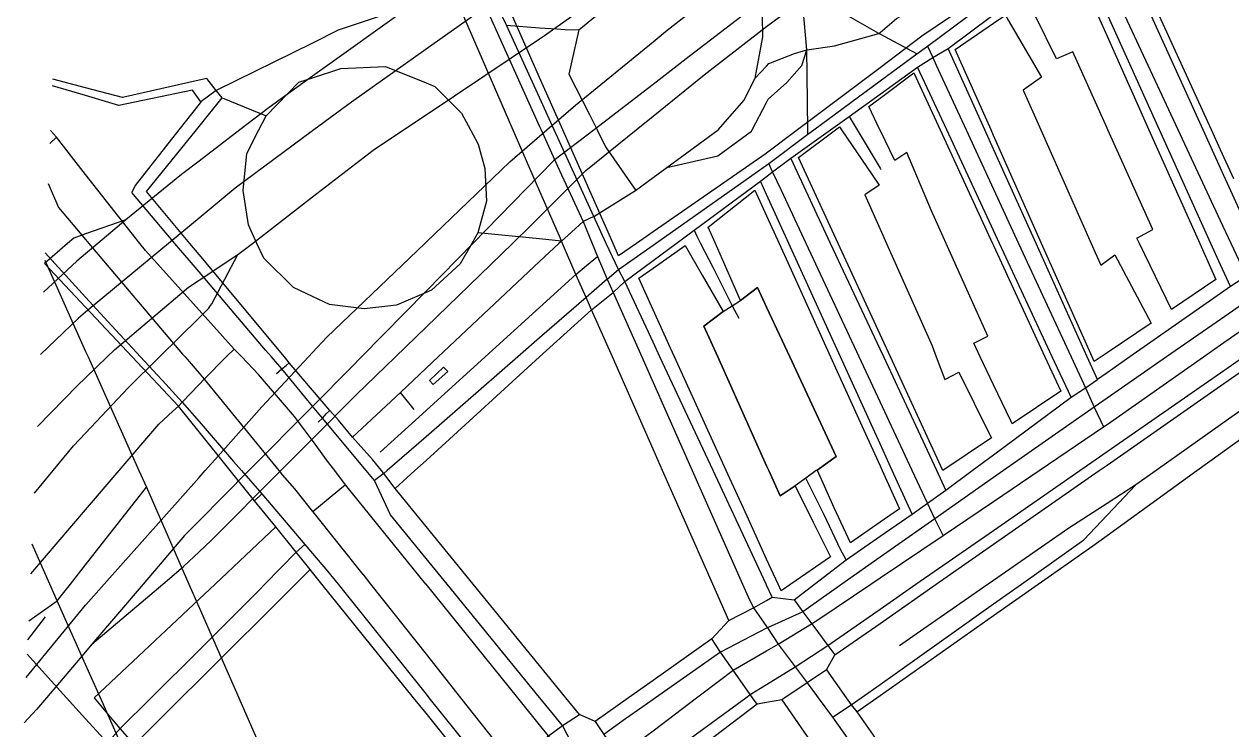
# Model space of a CAD drawing. Header units: millimetres. Extents: x 1 to 1052, y 2 to 1015.
# Drawn here: x 13.8 to 333, y 351.5 to 537.9 of the extents above; entities that cross this region are included whole.
import ezdxf

# ---------------------------------------------------------------- set-up
doc = ezdxf.new("R2010")
doc.units = ezdxf.units.MM

msp = doc.modelspace()

# ---------------------------------------------------------------- linework, layer by layer
at = {"layer": 'buildings'}
for points in [[(333.516, 497.0443, 15.4694), (330, 504.733, 14.7022), (327.5914, 510, 14.1976), (313.8726, 540, 11.9165), (310.5411, 547.2853, 11.5841), (303.5702, 562.8864, 10.9466)], [(278.9785, 544.2519, 11.3715), (291.8317, 553.0069, 11.2362), (297.6536, 540, 11.682), (300, 534.758, 11.986), (311.0818, 510, 13.6546), (324.51, 480, 16.4761), (328.7762, 470.4689, 17.606), (317.0545, 462.5793, 17.8636), (308.5645, 480, 15.8272), (307.8961, 481.3715, 15.6971), (312.0591, 483.6348, 15.6928), (300.2094, 510, 13.2969), (300, 510.466, 13.2655), (290.9526, 530.5963, 12.0409), (286.5923, 528.725, 12.0435), (281.0635, 540, 11.4853), (278.9785, 544.2519, 11.3715)], [(259.8594, 531.2432, 11.4953), (270, 538.1495, 11.4144), (272.7171, 540, 11.3863), (273.062, 540.2349, 11.3864), (273.2004, 540, 11.3921), (282.6828, 523.8989, 12.1658), (277.8442, 520.5068, 12.1845), (282.5071, 510, 12.731), (295.821, 480, 15.3002), (298.3799, 474.2342, 15.9418), (300, 475.4387, 15.8997), (302.0331, 476.9502, 15.8447), (311.6492, 458.8947, 17.9696), (300, 451.0682, 18.1495), (298.41, 450, 18.1808), (296.6067, 448.7885, 18.2638), (296.0667, 450, 18.0815), (282.6967, 480, 14.7397), (270, 508.4894, 12.4252), (269.3268, 510, 12.3157), (259.8594, 531.2432, 11.4953)], [(236.999, 516.1208, 11.4714), (240, 518.3497, 11.4729), (248.9657, 525.0087, 11.4892), (255.8882, 510, 12.0066), (269.7253, 480, 14.1878), (270, 479.4044, 14.2526), (283.5624, 450, 17.5518), (287.7456, 440.9304, 18.9036), (274.9433, 432.3601, 19.4189), (274.5503, 433.1814, 19.2968), (270, 442.6841, 17.8947), (266.4969, 450, 16.8346), (264.7505, 453.6471, 16.4291), (268.493, 455.4712, 16.4105), (257.482, 480, 13.7589), (253.6073, 488.6316, 13.1429), (247.0526, 504.0366, 12.1194), (243.8797, 501.9256, 12.148), (240, 509.9296, 11.6446), (239.9659, 510, 11.6405), (236.999, 516.1208, 11.4714)], [(218.4822, 502.7116, 11.5763), (228.2537, 510, 11.4344), (229.2657, 510.7549, 11.4398), (229.7807, 510, 11.4613), (237.9134, 498.0791, 12.1943), (239.7788, 495.379, 12.3697), (235.9642, 492.7918, 12.4105), (240, 483.7373, 12.9588), (241.6658, 480, 13.2047), (253.739, 452.9134, 16.054), (254.8428, 450, 16.3599), (257.0961, 444.0531, 17.1914), (260.8154, 445.9996, 17.102), (269.0129, 429.4279, 19.5153), (269.4159, 428.6155, 19.6342), (256.5594, 420.0102, 20.159), (242.7516, 450, 15.8675), (240, 455.9763, 15.2357), (228.9391, 480, 12.8419), (218.4822, 502.7116, 11.5763)], [(194.5719, 484.2809, 11.8246), (206.9256, 494.0299, 11.7039), (210, 487.2638, 12.0283), (213.3006, 480, 12.4115), (216.0369, 473.9778, 12.9554), (226.9311, 450, 15.246), (236.6027, 428.713, 18.1907), (240, 421.2351, 19.2949), (240.5611, 420, 19.471), (245.1447, 409.9108, 21.0906), (240, 406.3513, 21.3225), (232.1615, 400.9281, 21.4109), (227.8579, 410.1858, 19.916), (223.426, 420, 18.446), (223.3568, 420.1533, 18.4248), (228.3832, 423.6865, 18.3223), (216.1312, 450, 14.8251), (210, 463.1681, 13.5917), (207.5986, 468.3256, 13.1298), (203.1232, 464.9454, 13.2353), (198.3535, 475.738, 12.3459), (196.4669, 480, 12.0127), (194.5719, 484.2809, 11.8246)], [(176.2035, 470.7812, 12.0359), (180, 473.4644, 12.0071), (188.4809, 479.4587, 11.8644), (193.0131, 471.5833, 12.4789), (198.5336, 462.0003, 13.288), (193.432, 458.1714, 13.3625), (197.0985, 450, 14.0469), (210, 421.2474, 17.5084), (210.5597, 420, 17.669), (213.5577, 413.3186, 18.5514), (217.5695, 415.9343, 18.5391), (222.3414, 406.366, 19.9586), (226.8608, 397.2388, 21.4142), (216.3888, 390, 21.2742), (213.8287, 388.2303, 21.1625), (213.0216, 390, 20.9469), (210, 396.626, 19.9866), (204.836, 407.9499, 18.4042), (199.3451, 420, 16.8802), (185.6748, 450, 13.5695), (184.5954, 452.3686, 13.3837), (180, 462.4514, 12.6291), (176.2035, 470.7812, 12.0359)], [(120.8781, 443.8253, 11.0071), (124.649, 447.2923, 11.0243), (125.7087, 446.1522, 11.1227), (121.8881, 442.721, 11.1015), (120.8781, 443.8253, 11.0071)]]:
    msp.add_polyline3d(points, dxfattribs=at)
at = {"layer": 'highways'}
for points in [[(70.2499, 477.0295, 9.6455), (74.1006, 480, 9.5784), (90, 492.2652, 9.4895), (105.9963, 504.605, 9.8014), (114.0611, 510, 9.9244), (120, 513.9728, 10.1241), (150, 534.0412, 10.9871), (151.2909, 534.9048, 10.9994), (158.514, 540, 11.0489), (180, 555.1565, 11.4952), (194.3593, 565.2857, 11.6973), (200.9984, 570, 11.7481), (210, 576.392, 12.024), (236.5046, 595.2127, 12.4441), (240, 597.6992, 12.4466), (243.2345, 600, 12.4171), (270, 619.0396, 12.828), (277.7151, 624.5277, 12.7879)], [(132.3978, 540, 11.1078), (120, 531.252, 10.7767), (100.2676, 517.3285, 10.1426), (90.3639, 510, 9.7259), (90, 509.7307, 9.7193), (69.5095, 494.5682, 10.0004), (60, 486.6801, 9.9945), (51.9467, 480, 10.1805), (30, 461.7953, 10.7002), (28.1297, 460.2439, 10.7698), (18.1026, 450.6133, 11.0224)], [(112.1396, 540, 11.1342), (94.6044, 527.4508, 10.5951), (90, 524.1451, 10.4243), (78.5236, 515.9057, 10.3958), (70.8069, 510, 10.3298), (60, 501.7293, 10.4314), (55.3402, 498.1631, 10.5946), (40.6339, 486.1923, 10.9605)], [(22.2943, 508.0118, 13.1031), (20.5909, 506.3769, 13.1611)], [(40.6339, 486.1923, 10.9605), (33.2818, 480, 11.0613), (30, 477.2359, 11.1378), (27.7136, 475.3101, 11.2474), (18.8407, 467.1555, 11.5867)], [(40.6339, 486.1923, 10.9605), (30, 482.4907, 11.3298), (26.8538, 481.3956, 11.5171), (25.2504, 480, 11.5735), (19.1781, 474.7149, 11.8387)], [(16.4719, 414.0677, 10.5236), (21.3909, 420, 10.4991), (26.8018, 426.5255, 10.4886), (30, 429.903, 10.4299), (41.2794, 441.8151, 10.2268), (49.5543, 450, 9.9659), (60, 460.3321, 9.7689), (61.9388, 462.2498, 9.7541), (62.2375, 462.5262, 9.7515), (62.5586, 462.8764, 9.7488), (62.8831, 463.3012, 9.7459), (63.3693, 464.0366, 9.7415), (70.2499, 477.0295, 9.6455)], [(17.255, 431.6171, 10.7215), (27.8938, 442.4403, 10.4762), (30, 444.4751, 10.3834), (35.7189, 450, 10.2489), (37.6313, 451.8476, 10.2496), (57.2137, 468.4703, 9.8848), (60, 470.2997, 9.7849), (70.2499, 477.0295, 9.6455)], [(61.3697, 444.1433, 9.8927), (67.1797, 450, 9.7182), (69.2719, 452.109, 9.7044)], [(49.3467, 432.2957, 10.2698), (53.0718, 435.6531, 10.1748), (54.5201, 437.0506, 10.1311), (55.5701, 438.0465, 10.098), (60, 442.7034, 9.931), (61.3697, 444.1433, 9.8927)], [(15.5182, 392.6957, 10.5037), (30, 409.6483, 10.654), (38.843, 420, 10.469), (49.3467, 432.2957, 10.2698)]]:
    msp.add_polyline3d(points, dxfattribs=at)
at = {"layer": 'major_roads'}
for points in [[(134.809, 544.5468, 11.3557), (136.862, 540, 11.108), (150, 510.9031, 10.5148), (150.4078, 510, 10.5005), (154.7625, 500.3555, 10.6739), (155.2716, 499.2486, 10.697), (161.5103, 485.7548, 11.0317), (163.8881, 480, 11.196), (165.3147, 476.5473, 11.4032), (167.8979, 470.5754, 11.7777)], [(22.2943, 508.0118, 13.1031), (20.7453, 509.8374, 13.3111)], [(69.2719, 452.109, 9.7044), (60, 462.397, 9.7722), (45.8573, 478.0896, 10.4407), (44.3529, 480, 10.5389), (30, 498.2264, 12.0476), (22.2943, 508.0118, 13.1031)], [(20.1183, 495.7859, 12.701), (22.8556, 489.4623, 12.1945), (30, 481.0254, 11.263), (30.8683, 480, 11.1752), (55.6084, 450.7838, 9.8465), (56.2885, 450, 9.8282), (60, 445.722, 9.8571), (61.3697, 444.1433, 9.8927)], [(107.8565, 424.8352, 11.294), (120, 435.8548, 11.3156), (135.5878, 450, 11.3907), (150, 463.0784, 11.5013), (159.5678, 471.7608, 11.4535), (162.4422, 474.1527, 11.4321), (165.3147, 476.5473, 11.4032)], [(167.8979, 470.5754, 11.7777), (169.46, 467.0379, 12.0084), (177.0173, 450, 13.203), (180, 443.2754, 13.8204), (190.3238, 420, 16.241), (203.6304, 390, 19.9643), (205.1137, 386.656, 20.3626), (206.5486, 383.7227, 20.7304), (210, 378.7977, 21.4737), (210.2334, 378.4647, 21.5238), (213.0791, 374.1975, 22.1642)], [(256.6781, 402.8544, 22.7176), (270, 411.8637, 22.0248), (282.031, 420, 21.3325), (299.0642, 431.5192, 20.6503), (300, 432.1741, 20.6072), (325.4688, 450, 19.4974), (330, 453.1715, 19.4004), (341.5992, 461.2899, 19.1137)], [(161.0964, 336.1011, 18.581), (157.1724, 342.4166, 17.9215), (152.3532, 349.959, 17.1158), (150, 352.8689, 16.7573), (144.2331, 360, 16.0888), (120, 389.9657, 13.3987), (119.9723, 390, 13.3961), (98.7206, 416.279, 11.2889), (95.8772, 420, 10.9848), (93.9746, 422.4897, 10.8086), (90.7192, 426.964, 10.5035), (90, 427.9199, 10.4382), (85.2035, 434.2946, 10.189), (75.686, 445.3365, 9.8236), (71.2693, 450, 9.6987), (69.2719, 452.109, 9.7044)], [(61.3697, 444.1433, 9.8927), (81.0625, 420, 10.6614), (81.9945, 418.8574, 10.7232), (85.2415, 415.1519, 10.9317), (90, 409.2074, 11.2806), (90.0641, 409.1273, 11.2873), (103.2493, 392.5995, 12.6307)], [(98.7206, 416.279, 11.2889), (90.0641, 409.1273, 11.2873)], [(213.0791, 374.1975, 22.1642), (221.9167, 379.4862, 22.7214), (223.8371, 380.8025, 22.8138), (237.5345, 390, 23.3298), (240, 391.6555, 23.342), (256.6781, 402.8544, 22.7176)], [(103.2516, 392.6049, 12.6305), (105.3176, 390, 12.8361), (120, 371.4875, 14.2176), (129.1108, 360, 15.2389), (139.8571, 346.4505, 16.5022), (142.717, 342.7153, 16.8429), (148.3163, 335.325, 17.5114), (150, 332.9892, 17.7173), (152.1546, 330, 18.0573), (152.7084, 329.2317, 18.1517)], [(161.0964, 336.1011, 18.581), (163.5611, 338.3839, 18.6987), (170.8593, 344.7972, 19.0696), (176.6693, 348.7721, 19.4227), (180, 351.2937, 19.6159), (191.4998, 360, 20.6112), (197.5618, 364.5895, 21.0334), (201.1533, 367.308, 21.2722), (210, 372.4187, 21.941), (213.0791, 374.1975, 22.1642)]]:
    msp.add_polyline3d(points, dxfattribs=at)
at = {"layer": 'minor_roads'}
for points in [[(167.8979, 470.5754, 11.7777), (170.8459, 473.0949, 11.7433), (180, 479.5454, 11.6636), (180.6451, 480, 11.6526), (210, 500.6853, 11.4881), (210.577, 501.0919, 11.4836), (220.924, 508.8742, 11.3548), (222.4519, 510, 11.3323), (240, 522.9303, 11.3806), (249.6777, 530.0613, 11.3792), (252.5494, 532.055, 11.3708), (263.1792, 540, 11.2819), (270, 545.098, 11.2758), (271.856, 546.4853, 11.269), (294.1462, 562.9605, 10.9422), (300, 566.6905, 10.8008), (305.1938, 570, 10.695), (307.499, 571.4689, 10.6834), (330, 585.0608, 10.4537), (333.6243, 587.2501, 10.4421), (335.9749, 588.5847, 10.4326)], [(341.5992, 461.2899, 19.1137), (339.2083, 466.3406, 18.4965), (336.8261, 471.3722, 17.8813), (332.7973, 480, 16.8282), (330, 485.9904, 16.2158), (318.7884, 510, 13.9081), (304.7796, 540, 11.7811), (300, 550.2356, 11.3612), (296.9666, 556.7317, 11.1356)], [(252.5494, 532.055, 11.3708), (253.9207, 529.0872, 11.4668), (254.8573, 527.0734, 11.5339)], [(254.8573, 527.0734, 11.5339), (262.7543, 510, 12.1645), (270, 494.3346, 13.3057), (276.6302, 480, 14.4806), (290.5062, 450, 17.8459), (294.2825, 441.8355, 19.0756), (296.6293, 436.7587, 19.8474), (299.0642, 431.5192, 20.6503)], [(213.9441, 493.9601, 11.8491), (211.6065, 498.915, 11.5935), (210.577, 501.0919, 11.4836)], [(256.6781, 402.8544, 22.7176), (254.4357, 407.2724, 21.9438), (252.5273, 411.367, 21.2471), (248.4944, 420, 19.8128), (240, 438.1836, 17.2094), (234.48, 450, 15.5403), (220.4656, 480, 12.6087), (213.9441, 493.9601, 11.8491)], [(350.402, 446.5139, 21.0507), (330, 432.0714, 21.9642), (312.9474, 420, 22.7609), (307.5852, 416.2042, 23.1222), (300, 411.3133, 23.5915), (289.8778, 404.7867, 24.1238)], [(14.9643, 380.2811, 10.6043), (22.5175, 385.602, 10.8316), (25.9694, 390, 10.8755), (30, 395.1353, 10.9241), (46.0623, 415.6001, 10.6039)], [(227.3962, 354.8387, 25.3746), (232.3794, 358.1496, 25.8663), (234.9922, 360, 26.1158), (240, 363.5465, 26.3917), (270, 384.7923, 26.2147), (277.3534, 390, 25.8423), (293.8396, 401.6755, 24.811), (300, 408.1868, 24.0857), (307.5852, 416.2042, 23.1222)], [(289.8778, 404.7867, 24.1238), (270, 390.9771, 25.3248), (268.5935, 390, 25.3896), (249.5735, 376.7864, 25.7343)], [(35.7883, 348.0568, 12.3638), (39.1526, 351.854, 12.3718), (47.3338, 360, 12.3864), (60, 372.6118, 12.3532), (75.8927, 388.4361, 12.0345)], [(14.7427, 375.3149, 10.6566), (19.3755, 381.3824, 10.7759)], [(249.5735, 376.7864, 25.7343), (245.1387, 373.6754, 25.7348)], [(213.0791, 374.1975, 22.1642), (217.5811, 368.2115, 23.1702), (220.6902, 363.9605, 23.91), (223.1562, 360.5981, 24.5169), (223.5965, 360, 24.627), (227.3962, 354.8387, 25.3746), (240, 337.0738, 27.9431)], [(35.7883, 348.0568, 12.3638), (30, 354.4529, 11.9055), (24.98, 360, 11.4371), (14.5725, 371.5004, 10.6957)]]:
    msp.add_polyline3d(points, dxfattribs=at)
at = {"layer": 'parks'}
for points in [[(333.2075, 589.8949, 10.3868), (332.4539, 587.4424, 10.4292), (330, 585.9312, 10.4378), (304.1305, 570, 10.6936), (300, 567.4563, 10.7747), (293.7453, 563.6045, 10.9237), (270, 547.5287, 11.2384), (258.8794, 540, 11.2365), (251.0786, 534.7188, 11.2846), (240, 526.3949, 11.3108), (218.1795, 510, 11.2571), (210, 503.8543, 11.3606), (209.8848, 503.7677, 11.3626), (180, 483.0625, 11.5528), (175.5798, 480, 11.5167), (170.86, 476.73, 11.5561), (169.4106, 480, 11.3475), (156.1133, 510, 10.559), (150, 523.7922, 10.7779), (142.816, 540, 11.1083), (141.9315, 541.9954, 11.2107)], [(193.432, 458.1714, 13.3625), (198.5336, 462.0003, 13.288), (200.9415, 463.5472, 13.2624), (203.1232, 464.9454, 13.2353), (207.5986, 468.3256, 13.1298), (210, 463.1681, 13.5917), (216.1312, 450, 14.8251), (228.3832, 423.6865, 18.3223), (223.3568, 420.1533, 18.4248), (223.1468, 420, 18.4291), (220.3766, 417.9775, 18.491), (217.5695, 415.9343, 18.5391), (213.5577, 413.3186, 18.5514), (210.5597, 420, 17.669), (210, 421.2474, 17.5084), (197.0985, 450, 14.0469), (193.432, 458.1714, 13.3625)]]:
    msp.add_polyline3d(points, dxfattribs=at)
at = {"layer": 'paths'}
for points in [[(102.8793, 599.0019, 15.826), (116.0424, 570.4973, 13.0667), (116.254, 570, 13.0213), (120, 561.1969, 12.4029), (122.1559, 556.1304, 12.0777), (128.634, 542.7868, 11.2672), (129.85, 540, 11.1076), (142.9393, 510, 10.3735), (150, 493.8173, 10.6683), (155.7672, 480.5993, 10.9649)], [(220.6471, 531.1495, 11.0172), (227.9243, 532.2164, 11.0746), (239.6874, 535.4227, 11.1262), (240, 535.689, 11.1236), (244.3365, 539.384, 11.0961), (245.4458, 540, 11.0943), (261.4278, 548.8753, 11.182), (269.4322, 556.0424, 11.1082), (270, 556.3752, 11.1025), (287.8365, 566.8305, 10.8551), (294.3468, 570, 10.7267), (294.3794, 570.0159, 10.7264), (300, 574.4016, 10.6557), (313.0078, 584.5514, 10.5298), (322.6596, 589.7012, 10.4116), (330, 593.7505, 10.295), (330.4353, 593.9906, 10.2928)], [(220.924, 508.8742, 11.3548), (220.9085, 510, 11.3052), (220.7065, 524.6212, 11.1054), (220.6471, 531.1495, 11.0172), (219.8517, 540, 10.893), (218.4486, 555.6133, 11.2034), (218.1775, 559.7468, 11.2898), (217.6901, 568.3675, 11.474)], [(249.6777, 530.0613, 11.3792), (240, 535.2549, 11.1323), (239.6874, 535.4227, 11.1262), (231.673, 540, 10.9773), (231.61, 540.036, 10.9773), (225.7046, 546.8112, 11.0419), (223.5092, 551.0905, 11.1097), (223.0163, 556.1302, 11.198), (224.5008, 561.5836, 11.2829), (226.7306, 563.8258, 11.3008), (228.5005, 564.9512, 11.3013), (232.7761, 566.9685, 11.2837), (235.9888, 560.9824, 11.1959)], [(341.5807, 474.4877, 17.7863), (339.0696, 480, 17.1167), (330, 499.9094, 15.0917), (325.4033, 510, 14.1257), (311.7369, 540, 11.8847), (300.9688, 563.6379, 10.9088)], [(141.2454, 537.6332, 11.048), (150, 536.9691, 11.0468), (154.5269, 536.6256, 11.0168), (156.7539, 536.4557, 11.0027), (160.3838, 536.3967, 10.9837), (164.7691, 540, 11.0049), (169.3174, 543.7372, 11.1313), (180, 547.0431, 11.1755), (180.8271, 547.2991, 11.1808), (187.5353, 548.2992, 11.1784), (192.426, 551.1467, 11.2446), (200.6485, 554.4253, 11.2825), (202.9163, 554.4363, 11.2626), (208.4056, 554.4347, 11.2136), (210, 554.6218, 11.2043), (218.4486, 555.6133, 11.2034), (219.2206, 555.6911, 11.2025), (220.0571, 555.7938, 11.2018), (223.0158, 556.1294, 11.198)], [(257.957, 531.5056, 11.461), (269.4682, 540, 11.3485), (270, 540.3924, 11.3481), (292.5603, 557.0401, 11.1202)], [(332.5879, 468.5981, 17.966), (330, 474.3162, 17.2717), (327.4276, 480, 16.5948), (313.85, 510, 13.7456), (300.2724, 540, 11.7139), (300, 540.6019, 11.6894), (292.5603, 557.0401, 11.1202)], [(197.3268, 510.1035, 10.982), (203.9821, 517.7508, 10.996), (206.9569, 523.647, 10.9674), (209.0548, 534.5168, 10.876), (208.947, 540, 10.8254), (208.8196, 546.4812, 10.9982), (208.4056, 554.4347, 11.2136)], [(172.5099, 469.9458, 11.9604), (170.8464, 473.0978, 11.7432), (167.6458, 480, 11.2991), (164.347, 487.114, 11.0745), (153.8837, 510, 10.5362), (150, 518.4949, 10.6698), (141.2464, 537.6415, 11.0482), (140.148, 540, 11.1082), (137.6083, 545.453, 11.3984), (135.4683, 550.3321, 11.668)], [(124.5615, 541.8914, 11.2191), (120, 543.8326, 11.3414), (119.7038, 543.9586, 11.3508), (107.9053, 540, 11.1488), (96.7878, 536.2699, 11.0121), (90, 532.9226, 10.8596), (64.5458, 520.3706, 11.1089), (60.4356, 517.3668, 11.0782), (60, 516.8114, 11.0611), (54.6575, 510, 11.0123), (43.1463, 495.3237, 11.1835), (42.1898, 493.4541, 11.164)], [(160.3881, 536.3978, 10.9837), (157.7029, 524.709, 10.8103), (163.1623, 514.0621, 10.6833), (165.1912, 510, 10.652), (167.4232, 505.5314, 10.7669), (175.4003, 494.0029, 11.1593)], [(183.6421, 500.0494, 11.133), (197.138, 503.0835, 11.222), (206.0336, 509.678, 11.0847), (206.2026, 510, 11.074), (210, 517.2302, 11.0432), (210.4463, 518.08, 11.0416), (215.3866, 522.4675, 11.0639), (219.2964, 526.9758, 11.0574), (220.6471, 531.1495, 11.0172)], [(206.9615, 523.6504, 10.9674), (210, 526.8447, 10.9501), (210.5942, 527.4693, 10.9509), (217.3417, 530.1346, 10.9959), (220.6504, 531.158, 11.0172)], [(249.9172, 526.5458, 11.4679), (253.9207, 529.0872, 11.4668), (257.957, 531.5056, 11.461)], [(297.4778, 444.0204, 18.9291), (294.7766, 450, 18.0268), (281.2243, 480, 14.6768), (270, 504.8466, 12.6518), (267.672, 510, 12.2777), (257.957, 531.5056, 11.461)], [(105.7969, 422.9643, 11.2849), (100.5865, 428.7951, 10.8354), (96.8258, 433.3089, 10.5069), (94.6026, 435.9035, 10.3188), (90, 441.2648, 9.9373), (83.8482, 448.4306, 9.6935), (82.5408, 450, 9.645), (60, 477.058, 9.7958), (57.5492, 480, 9.9161), (46.1251, 493.7134, 10.9586), (59.2799, 510, 10.7175), (60, 510.8915, 10.7226), (66.1273, 518.4775, 10.9494), (64.5473, 520.3779, 11.1093), (62.0375, 523.5294, 11.3738), (60, 523.0753, 11.4192), (39.7776, 518.5689, 12.4663), (30, 521.1078, 13.2489), (21.3484, 523.3544, 14.0887)], [(133.688, 482.7988, 10.2299), (132.0992, 480, 10.1748), (129.0361, 474.6039, 10.2513), (121.3977, 467.6263, 10.1911), (120, 467.0313, 10.1551), (112.1965, 463.7093, 10.058), (103.6412, 462.7169, 9.855), (94.4948, 463.8819, 9.5955), (90, 466.0116, 9.4593), (85.0006, 468.3804, 9.4945), (77.1137, 476.0597, 9.5494), (75.2846, 480, 9.5598), (73.0288, 484.8593, 9.7029), (71.6646, 493.9767, 9.9364), (72.6377, 503.7002, 10.1311), (75.8357, 510, 10.1708), (77.7087, 513.6896, 10.306), (86.3804, 522.537, 10.4705), (90, 523.7414, 10.4043), (97.4518, 526.221, 10.542), (109.2337, 526.6769, 10.5845), (120, 522.3763, 10.4415), (122.2713, 521.469, 10.4317), (129.3304, 514.3875, 10.2786), (131.7093, 510, 10.178), (133.7498, 506.2367, 10.216), (135.5496, 499.8196, 10.2629), (135.9994, 491.1729, 10.2914), (133.688, 482.7988, 10.2299)], [(216.3911, 502.487, 11.5439), (226.8641, 510, 11.4099), (231.8103, 513.5482, 11.4356), (240, 519.4269, 11.4512), (249.9172, 526.5458, 11.4679)], [(290.478, 439.3693, 19.2282), (285.5319, 450, 17.6352), (271.5737, 480, 14.2646), (270, 483.3823, 13.987), (257.6155, 510, 12.0463), (249.9172, 526.5458, 11.4679)], [(60.4382, 517.3721, 11.0785), (60, 517.9892, 11.1284), (58.2488, 520.4552, 11.3827), (38.7894, 516.4259, 12.4035), (30, 519.0251, 13.1244), (21.2704, 521.6066, 13.988)], [(66.1273, 518.4775, 10.9494), (77.7087, 513.6896, 10.306)], [(231.8103, 513.5482, 11.4356), (233.9299, 510, 11.5343), (240, 499.8386, 12.1509), (240.179, 499.5389, 12.1708)], [(164.3438, 487.1052, 11.0746), (173.5023, 492.8163, 11.151), (175.3959, 493.9961, 11.1593), (180, 497.3758, 11.1547), (183.6421, 500.0494, 11.133), (197.1859, 510, 10.981), (197.3268, 510.1035, 10.982)], [(208.4078, 496.4406, 11.6336), (210, 497.6745, 11.6093), (211.6111, 498.923, 11.5933), (216.3911, 502.487, 11.5439)], [(257.4044, 414.8695, 20.9629), (255.0028, 420, 20.0932), (240.96, 450, 15.7945), (240, 452.0508, 15.5771), (226.9171, 480, 12.7863), (216.3911, 502.487, 11.5439)], [(226.1518, 373.8298, 23.6988), (240, 383.4259, 24.2708), (249.4873, 390, 24.1734), (270, 404.2141, 23.2334), (292.7811, 420, 21.8625), (300, 425.0023, 21.5564), (330, 445.7905, 20.2467), (336.0749, 450, 19.9967), (344.7977, 456.0444, 19.7871), (360, 466.354, 19.4477), (380.1222, 480, 19.3396), (390, 486.6987, 19.3282), (399.8651, 493.3889, 19.5654), (402.9484, 495.4199, 19.6291), (407.9308, 498.5067, 19.7362)], [(172.5099, 469.9458, 11.9604), (180, 475.4744, 11.8935), (186.1312, 480, 11.7775), (190.8513, 483.4841, 11.7723), (208.4078, 496.4406, 11.6336)], [(248.4433, 408.5207, 21.4546), (243.2161, 420, 19.5854), (240, 427.0626, 18.5778), (229.5552, 450, 15.3483), (215.8943, 480, 12.4828), (210, 492.9441, 11.7997), (208.4078, 496.4406, 11.6336)], [(225.8554, 367.3941, 24.2498), (228.0009, 371.2987, 24.1481), (240, 379.6565, 24.673), (254.8499, 390, 24.5148), (270, 400.5526, 23.8119), (297.9203, 420, 22.1158), (300, 421.4486, 22.0267), (330, 442.3447, 20.6781), (340.9906, 450, 20.2208), (346.1344, 453.5828, 20.0955), (360, 463.0292, 19.7811), (384.9102, 480, 19.6394), (390, 483.4676, 19.6321), (401.0424, 490.9905, 19.9106), (408.8543, 496.292, 20.0483)], [(163.5611, 338.3839, 18.6987), (159.8441, 345.3818, 18.0267), (156.0432, 352.6357, 17.3298), (150.03, 360, 16.4158), (150, 360.0368, 16.4111), (125.5341, 390, 13.6755), (120, 396.7775, 13.0835), (110.5669, 408.3301, 12.1639), (106.4104, 417.3478, 11.5597), (104.1839, 420, 11.3374), (92.5857, 433.8158, 10.3193), (90, 436.974, 10.0983), (81.9114, 446.8534, 9.755), (79.1113, 450, 9.6613), (77.5204, 451.7878, 9.6603), (60, 472.4501, 9.7884), (53.5981, 480, 10.1026), (42.1898, 493.4541, 11.164)], [(164.347, 487.114, 11.0745), (161.5103, 485.7548, 11.0317), (158.446, 482.9753, 11.0007), (155.7672, 480.5993, 10.9649)], [(155.7672, 480.5993, 10.9649), (150, 481.1738, 10.8026), (133.688, 482.7988, 10.2299)], [(190.8513, 483.4841, 11.7723), (191.5835, 481.9187, 11.839)], [(155.7672, 480.5993, 10.9649), (155.1288, 480, 10.9557), (150, 475.1846, 11.0103), (123.1763, 450, 10.8386), (120, 447.0178, 10.8277), (113.2208, 440.6529, 10.847), (100.5865, 428.7951, 10.8354)], [(163.7161, 462.4881, 12.029), (162.2977, 465.7279, 11.8243), (159.5678, 471.7608, 11.4535), (156.0249, 480, 10.9803), (155.7672, 480.5993, 10.9649)], [(191.5835, 481.9187, 11.839), (192.5613, 480, 11.9238), (195.7798, 473.6844, 12.417), (200.9415, 463.5472, 13.2624)], [(233.8224, 356.2534, 26.1501), (239.1461, 360, 26.6585), (240, 360.6009, 26.706), (270, 381.7137, 26.6495), (281.7743, 390, 26.0606), (296.1966, 400.1498, 25.1685), (300, 402.8913, 24.9228), (323.7361, 420, 23.2131), (330, 424.5149, 22.9103), (360, 446.1385, 21.513), (365.3573, 450, 21.433), (390, 467.7622, 21.2078), (406.9784, 480, 21.5889), (409.085, 481.5184, 21.6307)], [(19.3007, 477.4639, 11.9294), (30, 465.7893, 10.8134), (36.9325, 458.2249, 10.4064), (44.5268, 450, 10.0687), (51.1802, 442.794, 10.064), (55.5701, 438.0465, 10.098), (60, 432.9199, 10.1706), (69.1194, 422.3664, 10.4951), (71.1835, 420, 10.5796), (76.5671, 413.8281, 10.9028), (87.9751, 400.4672, 11.6895), (90, 398.0922, 11.8421), (93.9552, 393.4533, 12.2295), (96.7226, 390, 12.5077), (120, 360.9544, 14.6845), (120.7648, 360, 14.7698), (135.1635, 342.0333, 16.4564), (137.7231, 338.8442, 16.754), (143.1297, 331.4158, 17.4143), (144.1932, 330, 17.5416), (147.9017, 325.0625, 18.035)], [(89.3566, 393.8453, 12.0445), (85.6712, 398.4398, 11.7513), (80.3033, 405.1282, 11.3487), (74.6346, 412.0263, 10.9619), (68.2253, 420, 10.5551), (60, 430.2331, 10.2364), (54.5201, 437.0506, 10.1311), (42.3527, 450, 10.1132), (30, 463.1467, 10.7385), (19.1759, 474.6666, 11.8371)], [(341.5807, 474.4877, 17.7863), (336.8261, 471.3722, 17.8813), (332.5879, 468.5981, 17.966)], [(167.8979, 470.5754, 11.7777), (162.2977, 465.7279, 11.8243), (150, 455.0265, 11.8278), (144.2236, 450, 11.7748), (120, 428.9208, 11.6187), (109.7485, 420, 11.5735), (108.8321, 419.2025, 11.5728), (106.4104, 417.3478, 11.5597)], [(163.7161, 462.4881, 12.029), (169.46, 467.0379, 12.0084), (172.5099, 469.9458, 11.9604)], [(211.4638, 386.5786, 21.0516), (210, 389.7113, 20.6743), (209.8651, 390, 20.6385), (195.8474, 420, 16.6324), (181.8297, 450, 13.4088), (180, 453.9158, 13.1112), (172.5099, 469.9458, 11.9604)], [(339.2083, 466.3406, 18.4965), (330, 459.9431, 18.7187), (315.6883, 450, 19.0177), (300, 439.1006, 19.6906), (296.6293, 436.7587, 19.8474), (272.6483, 420, 20.8699), (270, 418.1493, 21.0317), (254.4357, 407.2724, 21.9438), (240, 397.1, 22.5938), (229.9243, 390, 22.59), (221.0911, 383.7756, 22.2642), (219.5723, 382.6843, 22.1976), (210.2334, 378.4647, 21.5238), (210, 378.3445, 21.5069), (197.8285, 372.0733, 20.5561), (180.6294, 360, 19.2953), (180, 359.5581, 19.2393), (177.0088, 357.4584, 19.0559), (172.7422, 354.4802, 18.7954), (167.0222, 350.277, 18.4597)], [(332.5879, 468.5981, 17.966), (330, 466.7865, 18.0297), (306.0199, 450, 18.5434), (300, 445.786, 18.8058), (297.4778, 444.0204, 18.9291)], [(200.9415, 463.5472, 13.2624), (202.6724, 460.2923, 13.5505)], [(111.8205, 415.2466, 11.887), (117.0422, 420, 11.8831), (120, 422.6926, 11.8909), (149.9977, 450, 12.0316), (163.7161, 462.4881, 12.029)], [(200.0603, 380.3762, 20.242), (195.8006, 390, 19.1175), (182.522, 420, 15.6882), (180, 425.698, 15.096), (169.2435, 450, 12.866), (163.7161, 462.4881, 12.029)], [(80.4968, 445.6486, 9.8001), (81.9118, 446.8566, 9.7549), (83.0091, 447.7109, 9.7217), (83.8499, 448.4316, 9.6934)], [(290.478, 439.3693, 19.2282), (294.2825, 441.8355, 19.0756), (297.4778, 444.0204, 18.9291)], [(116.8651, 436.0976, 11.1824), (113.2208, 440.6529, 10.847)], [(257.4044, 414.8695, 20.9629), (264.3303, 420, 20.4951), (270, 424.1999, 20.2127), (290.478, 439.3693, 19.2282)], [(91.4505, 432.7635, 10.3141), (92.5857, 433.8158, 10.3193), (93.6639, 435.0855, 10.3133), (94.6026, 435.9035, 10.3188)], [(164.6816, 353.7741, 18.0786), (160.5441, 355.6222, 17.6065), (156.9667, 360, 17.0646), (150, 368.5253, 15.9848), (132.4514, 390, 14.0235), (120, 405.2372, 12.6919), (111.8205, 415.2466, 11.887), (108.8321, 419.2025, 11.5728), (108.1887, 420, 11.5073), (105.7969, 422.9643, 11.2849)], [(225.198, 408.3416, 19.9433), (220.3766, 417.9775, 18.491)], [(76.5671, 413.8281, 10.9028), (74.6346, 412.0263, 10.9619)], [(248.4433, 408.5207, 21.4546), (252.5273, 411.367, 21.2471), (257.4044, 414.8695, 20.9629)], [(211.4638, 386.5786, 21.0516), (217.2967, 385.8233, 21.7024), (222.7129, 390, 21.889), (231.0344, 396.4173, 21.8867), (240, 402.6505, 21.831), (248.4433, 408.5207, 21.4546)], [(229.5804, 399.1364, 21.4179), (225.198, 408.3416, 19.9433)], [(80.3033, 405.1282, 11.3487), (64.2101, 390, 11.7277), (60, 386.0424, 11.8041), (32.3065, 360.0095, 11.814)], [(75.8927, 388.4361, 12.0345), (77.4219, 390, 11.9957), (85.675, 398.4401, 11.7514), (87.9751, 400.4672, 11.6895)], [(231.0344, 396.4173, 21.8867), (229.5804, 399.1364, 21.4179)], [(42.9194, 347.694, 12.6878), (55.3016, 360, 12.6898), (60, 364.6694, 12.6778), (85.4875, 390, 12.1593), (89.3566, 393.8453, 12.0445)], [(135.5516, 327.6133, 17.2093), (135.4893, 330, 17.062), (135.3084, 336.9331, 16.7135), (120, 355.8928, 14.9296), (116.6838, 360, 14.6122), (92.4614, 390, 12.3449), (90, 393.0485, 12.0969), (89.3566, 393.8453, 12.0445)], [(200.0603, 380.3762, 20.242), (206.5486, 383.7227, 20.7304), (210, 385.7281, 20.9661), (211.4638, 386.5786, 21.0516)], [(217.2997, 385.8255, 21.7025), (219.5747, 382.6911, 22.1973), (221.9207, 379.4867, 22.7217), (226.1564, 373.8341, 23.699), (228.0025, 371.2987, 24.1483)], [(200.0632, 380.3828, 20.2418), (195.5576, 375.5299, 20.0613), (180, 364.5677, 18.9435), (173.5175, 360, 18.6128), (164.6816, 353.7741, 18.0786)], [(145.9905, 313.5676, 18.607), (150, 317.3235, 18.5998), (152.2575, 319.4381, 18.6738), (156.4173, 323.337, 18.8182), (163.8045, 330, 19.1154), (164.4944, 330.6222, 19.1488), (166.8223, 332.4064, 19.277), (175.399, 338.8001, 19.7638), (180, 342.1517, 20.0326), (202.2041, 358.3261, 21.9828), (204.5073, 360, 22.1857), (205.6575, 360.8359, 22.2653), (210, 363.5221, 22.5927), (217.5811, 368.2115, 23.1702), (226.1518, 373.8298, 23.6988)], [(207.4906, 358.2681, 22.6252), (206.2542, 360, 22.3972), (205.6575, 360.8359, 22.2653), (201.1533, 367.308, 21.2722), (197.8285, 372.0733, 20.5561), (195.5576, 375.5299, 20.0613)], [(225.8554, 367.3941, 24.2498), (220.6902, 363.9605, 23.91), (214.8585, 360, 23.4854), (214.0004, 359.4173, 23.4001)], [(225.8554, 367.3941, 24.2498), (231.081, 360, 25.6048), (232.383, 358.1577, 25.8664), (233.8224, 356.2534, 26.1501)], [(37.2332, 354.1475, 12.21), (32.3145, 360, 11.8145), (32.3065, 360.0095, 11.814)], [(214.0004, 359.4173, 23.4001), (210, 358.7111, 22.9089), (207.4906, 358.2681, 22.6252), (180, 337.4832, 20.2453), (177.7466, 335.7794, 20.1171)], [(214.0004, 359.4173, 23.4001), (233.5411, 331.3019, 27.3577)], [(135.3084, 336.9331, 16.7135), (137.7231, 338.8442, 16.754), (142.717, 342.7153, 16.8429), (150, 348.19, 16.9833), (152.3532, 349.959, 17.1158), (156.0432, 352.6357, 17.3298), (160.5441, 355.6222, 17.6065)], [(233.8224, 356.2534, 26.1501), (240, 347.4846, 27.4104), (246.3304, 338.4988, 28.6022), (263.6686, 330, 31.2053), (270, 326.8965, 32.0402), (300, 312.1911, 34.9798), (304.7203, 309.8773, 35.2928), (324.8853, 300, 36.7994), (330, 297.4947, 37.0879), (360, 282.7999, 37.7418), (386.1315, 270, 37.5855), (390, 268.1051, 37.5197), (399.1077, 263.6439, 37.1654)], [(41.6967, 349.0086, 12.585), (39.1526, 351.854, 12.3718), (37.2332, 354.1475, 12.21)], [(164.6816, 353.7741, 18.0786), (167.0222, 350.277, 18.4597), (170.8593, 344.7972, 19.0696), (175.399, 338.8001, 19.7638)]]:
    msp.add_polyline3d(points, dxfattribs=at)
at = {"layer": 'railways'}
for points in [[(14.2968, 365.3234, 10.7569), (30, 384.4714, 11.1499), (30.0906, 384.5819, 11.1494), (34.9134, 390, 11.1216), (60, 418.1834, 10.5569), (61.617, 420, 10.5003), (64.9617, 423.7575, 10.4279), (76.6183, 436.8085, 10.0915), (88.928, 450, 9.6146), (90, 451.1488, 9.5987), (93.7831, 455.2029, 9.6831), (119.6545, 480, 9.7374), (120, 480.3312, 9.7447), (142.1327, 501.5449, 10.4085), (150, 508.349, 10.5139), (151.909, 510, 10.5159), (159.4698, 516.5391, 10.6912), (180, 533.2294, 10.8766), (183.7635, 536.289, 10.8828), (188.523, 540, 10.8765)], [(203.4824, 540, 10.8391), (189.5644, 529.3572, 10.884), (180, 522.0034, 10.8414), (164.3882, 510, 10.6438), (153.8083, 501.8654, 10.6395), (150, 497.9853, 10.624), (132.3473, 480, 10.1837), (120, 467.4201, 10.1427), (102.9021, 450, 10.0773), (100.2669, 447.3151, 10.0882), (90, 436.964, 10.0987), (73.1741, 420, 10.5961), (60, 406.7178, 10.9985), (56.1722, 402.8587, 11.1003), (45.2104, 390, 11.3353), (31.6867, 374.1362, 11.4438), (30, 372.1526, 11.4401), (19.6662, 360, 11.1309), (17.0465, 356.9192, 11.0662)], [(31.6867, 374.1362, 11.4438), (44.6512, 385.1473, 11.4791), (50.3785, 390, 11.4426), (55.8533, 394.6388, 11.3904), (60, 398.559, 11.3127), (63.1793, 401.5647, 11.2467), (81.5889, 420, 10.6657), (90, 428.4228, 10.4193), (101.5387, 439.9776, 10.4279), (111.8787, 450, 10.4029), (120, 457.8718, 10.4467), (142.8294, 480, 10.5586), (147.7874, 484.8058, 10.6914), (150, 487.023, 10.7404), (162.2177, 499.2661, 10.8107), (175.5539, 510, 10.7581), (180, 513.5785, 10.8149), (193.5427, 524.4786, 10.9051), (208.0469, 535.7861, 10.8649), (210, 537.2409, 10.8494), (213.7039, 540, 10.8492)], [(19.2163, 475.5711, 11.867), (30, 451.4815, 10.4078), (30.6632, 450, 10.3522), (44.0927, 420, 10.4734), (46.0623, 415.6001, 10.6039), (57.2982, 390, 11.5863), (60, 383.8443, 11.894), (70.4653, 360, 13.1553), (83.6323, 330, 15.0311)], [(47.2429, 330, 13.5864), (33.9024, 360, 11.875), (30, 368.7756, 11.5197), (22.5175, 385.602, 10.8316), (20.5611, 390, 10.682), (15.8686, 400.5483, 10.5174)], [(13.7629, 353.3571, 10.9695), (17.0465, 356.9192, 11.0662)]]:
    msp.add_polyline3d(points, dxfattribs=at)

doc.saveas('drawing.dxf')
